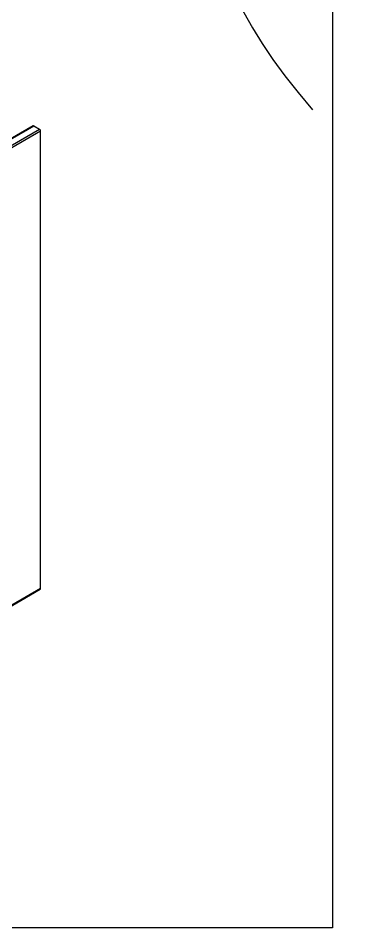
# Model space of a CAD drawing. Extents: x -3.9 to 19, y -12.2 to 0.
# Drawn here: x 14.8 to 17.41, y -12.2 to -5.52 of the extents above; entities that cross this region are included whole.
import ezdxf

# ---------------------------------------------------------------- set-up
doc = ezdxf.new("R2010")
doc.units = 0
doc.header["$LTSCALE"] = 0.5
doc.header["$MEASUREMENT"] = 0
doc.layers.add('Dimension', color=10, linetype='CONTINUOUS')
doc.layers.add('Housing', color=150, linetype='CONTINUOUS')
doc.layers.add('Text-Unprinted', color=131, linetype='CONTINUOUS', plot=False)

msp = doc.modelspace()

# ---------------------------------------------------------------- linework, layer by layer
at = {"layer": 'Dimension', "transparency": 16777216}
msp.add_open_spline([(16.230005, -0.237472), (17.405356, -1.604422), (16.595613, -3.21511), (15.785871, -4.825799), (16.961222, -6.192749)], degree=3, dxfattribs=at)
at = {"layer": 'Housing', "linetype": 'Continuous', "lineweight": 25, "transparency": 16777216}
for p, q in [((14.907997, -6.312113), (14.50354, -6.545284)), ((14.912997, -6.312608), (14.506469, -6.546975)), ((14.95613, -6.337509), (14.549602, -6.571875)), ((14.95613, -6.337509), (14.912997, -6.312608)), ((14.963201, -6.349756), (14.556491, -6.584227)), ((14.963201, -9.709768), (14.963201, -6.349756)), ((14.963201, -9.709768), (14.556491, -9.944239)), ((14.556491, -9.947622), (14.96113, -9.714346))]:
    msp.add_line(p, q, dxfattribs=at)
for centre, radius, start, end in [((14.910068, -6.316697), 0.00503, 54.3824225, 114.307119), ((14.947849, -6.350455), 0.015368, 2.6054785, 57.3945217), ((14.958301, -9.710309), 0.00493, 305.0133329, 6.2988475)]:
    msp.add_arc(centre, radius, start, end, dxfattribs=at)
at = {"layer": 'Text-Unprinted', "transparency": 16777216}
msp.add_lwpolyline([(0, 0), (17.110091, -0.000336), (17.109874, -12.201124), (-0.000217, -12.201124)], close=True, dxfattribs=at)

doc.saveas('drawing.dxf')
